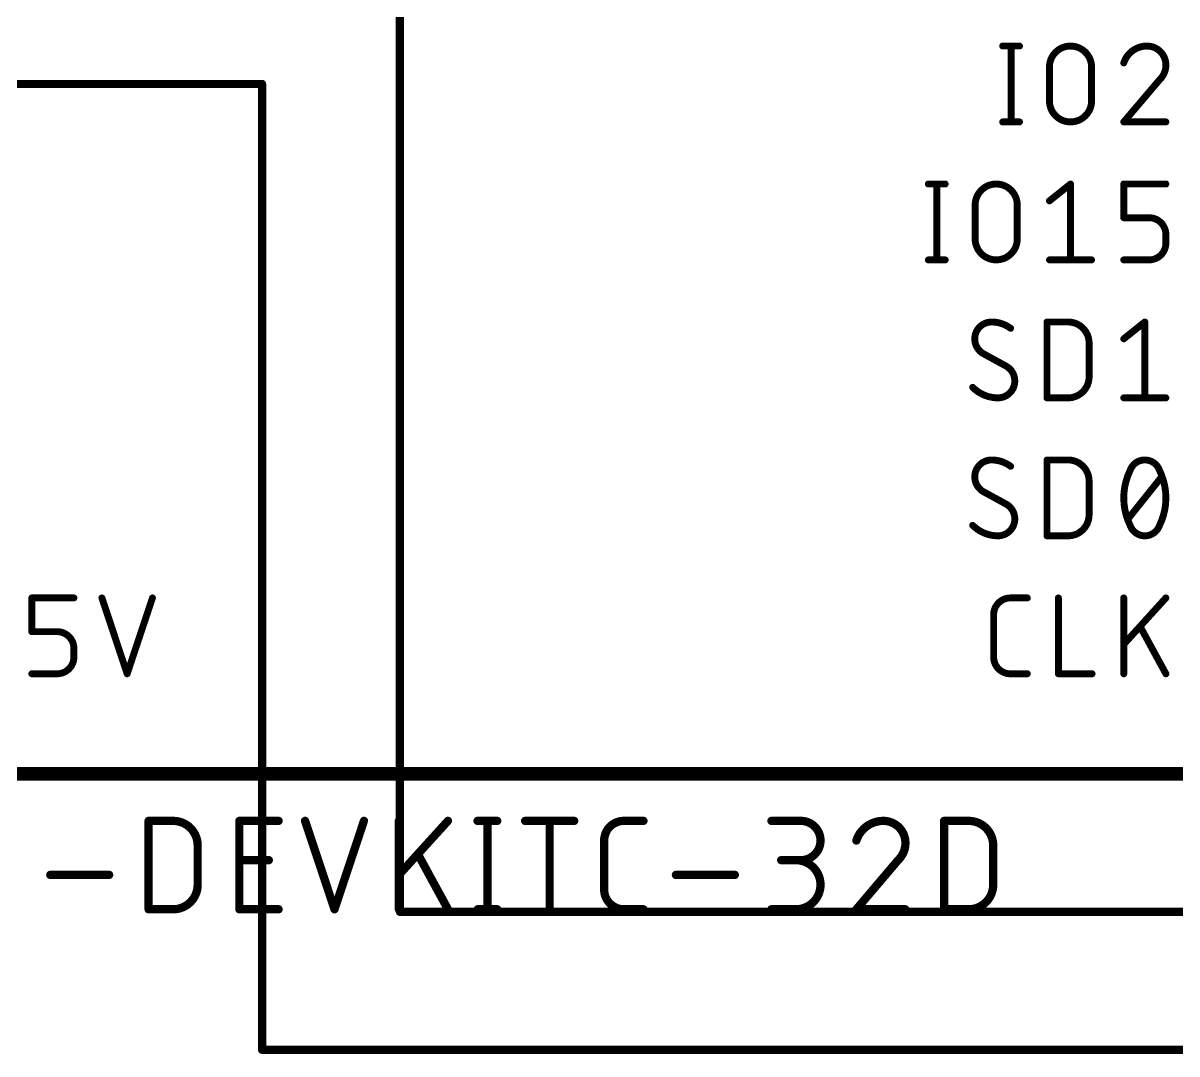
# Model space of a CAD drawing. Extents: x 0 to 389, y 0 to 264.
# Drawn here: x 224.2 to 245.45, y 144.7 to 163.68 of the extents above; entities that cross this region are included whole.
import ezdxf

# ---------------------------------------------------------------- set-up
doc = ezdxf.new("R2010")
doc.units = 0
for name, color, linetype in [('91', 122, 'CONTINUOUS'), ('94', 12, 'CONTINUOUS'), ('95', 251, 'CONTINUOUS'), ('96', 251, 'CONTINUOUS')]:
    doc.layers.add(name, color=color, linetype=linetype)

msp = doc.modelspace()

# ---------------------------------------------------------------- linework, layer by layer
at = {"layer": '91', "const_width": 0.1524}
for points in [[(231.14, 147.32), (231.14, 177.8)], [(228.6, 162.56), (212.09, 162.56)], [(228.6, 144.78), (228.6, 162.56)], [(314.96, 147.32), (231.14, 147.32)], [(317.5, 144.78), (228.6, 144.78)]]:
    msp.add_lwpolyline(points, dxfattribs=at)
at = {"layer": '91', "const_width": 0.0762}
for points in [[(228.6381, 162.56, 1), (228.5619, 162.56)], [(228.6, 162.5219, 1), (228.6, 162.5981)], [(231.14, 147.3581, 1), (231.14, 147.2819)], [(231.1019, 147.32, 1), (231.1781, 147.32)], [(228.6, 144.8181, 1), (228.6, 144.7419)], [(228.5619, 144.78, 1), (228.6381, 144.78)]]:
    msp.add_lwpolyline(points, format="xyb", dxfattribs=at)
at = {"layer": '94', "const_width": 0.254}
msp.add_lwpolyline([(247.65, 149.86), (217.17, 149.86)], dxfattribs=at)
at = {"layer": '95', "const_width": 0.127}
for points in [[(242.2425, 163.2585), (242.5529, 163.2585)], [(242.3977, 163.2585), (242.3977, 161.8615)], [(243.1047, 162.2496), (243.1047, 162.8704)], [(243.8808, 162.8704), (243.8808, 162.2496)], [(245.1333, 162.6376), (244.4736, 161.8615)], [(242.2425, 161.8615), (242.5529, 161.8615)], [(244.4736, 161.8615), (245.2497, 161.8615)], [(240.8736, 160.7185), (241.1841, 160.7185)], [(241.0289, 160.7185), (241.0289, 159.3215)], [(243.1047, 160.4081), (243.4928, 160.7185)], [(243.4928, 160.7185), (243.4928, 159.3215)], [(244.4736, 160.0976), (244.4736, 160.7185)], [(244.4736, 160.7185), (245.2497, 160.7185)], [(241.7359, 159.7096), (241.7359, 160.3304)], [(242.512, 160.3304), (242.512, 159.7096)], [(244.9393, 160.0976), (244.4736, 160.0976)], [(245.2497, 159.6319), (245.2497, 159.7872)], [(240.8736, 159.3215), (241.1841, 159.3215)], [(243.1047, 159.3215), (243.8808, 159.3215)], [(244.4736, 159.3215), (244.9393, 159.3215)], [(243.0591, 156.7815), (243.0591, 158.1785)], [(243.0591, 158.1785), (243.4472, 158.1785)], [(244.4736, 157.8681), (244.8616, 158.1785)], [(244.8616, 158.1785), (244.8616, 156.7815)], [(243.8352, 157.7904), (243.8352, 157.1696)], [(242.3111, 157.3636), (241.8843, 157.5964)], [(243.4472, 156.7815), (243.0591, 156.7815)], [(244.4736, 156.7815), (245.2497, 156.7815)], [(243.0591, 154.2415), (243.0591, 155.6385)], [(243.0591, 155.6385), (243.4472, 155.6385)], [(244.5512, 154.5519), (245.1721, 155.3281)], [(243.8352, 155.2504), (243.8352, 154.6296)], [(242.3111, 154.8236), (241.8843, 155.0564)], [(243.4472, 154.2415), (243.0591, 154.2415)], [(224.3585, 152.4776), (224.3585, 153.0985)], [(224.3585, 153.0985), (225.1346, 153.0985)], [(225.6498, 153.0985), (226.1154, 151.7015)], [(226.1154, 151.7015), (226.5811, 153.0985)], [(242.3869, 153.0985), (242.6973, 153.0985)], [(243.2695, 153.0985), (243.2695, 151.7015)], [(244.4736, 151.7015), (244.4736, 153.0985)], [(245.2497, 153.0985), (244.4736, 152.2448)], [(242.0764, 152.0119), (242.0764, 152.7881)], [(245.2497, 151.7015), (244.784, 152.5552)], [(224.8242, 152.4776), (224.3585, 152.4776)], [(225.1346, 152.0119), (225.1346, 152.1672)], [(224.3585, 151.7015), (224.8242, 151.7015)], [(242.6973, 151.7015), (242.3869, 151.7015)], [(243.2695, 151.7015), (243.8904, 151.7015)]]:
    msp.add_lwpolyline(points, dxfattribs=at)
at = {"layer": '95'}
for points, const_width in [([(242.2425, 163.2902, 1), (242.2425, 163.2268)], 0.0635), ([(242.4295, 163.2585, 1), (242.366, 163.2585)], 0.0635), ([(242.5529, 163.2268, 1), (242.5529, 163.2902)], 0.0635), ([(243.8808, 162.8704, 1), (243.1047, 162.8704)], 0.127), ([(244.9005, 163.2585, 0.3252), (244.4736, 162.9481)], 0.127), ([(245.2497, 162.9093, 0.4142), (244.9005, 163.2585)], 0.127), ([(244.9005, 163.2902, 1), (244.9005, 163.2268)], 0.0635), ([(244.9005, 163.2268, 1), (244.9004, 163.2902)], 0.0635), ([(243.1365, 162.8704, 1), (243.073, 162.8704)], 0.0635), ([(243.073, 162.8704, 1), (243.1365, 162.8704)], 0.0635), ([(243.9126, 162.8704, 1), (243.8491, 162.8704)], 0.0635), ([(243.8491, 162.8704, 1), (243.9126, 162.8704)], 0.0635), ([(244.4434, 162.9578, 1), (244.5038, 162.9383)], 0.0635), ([(245.1333, 162.6376, 0.2053), (245.2497, 162.9093)], 0.127), ([(245.2814, 162.9092, 1), (245.218, 162.9093)], 0.0635), ([(245.218, 162.9093, 1), (245.2815, 162.9093)], 0.0635), ([(245.1114, 162.6606, 1), (245.1552, 162.6146)], 0.0635), ([(245.1575, 162.617, 1), (245.1091, 162.6582)], 0.0635), ([(243.1047, 162.2496, 1), (243.8808, 162.2496)], 0.127), ([(243.1365, 162.2496, 1), (243.073, 162.2496)], 0.0635), ([(243.073, 162.2496, 1), (243.1365, 162.2496)], 0.0635), ([(243.9126, 162.2496, 1), (243.8491, 162.2496)], 0.0635), ([(243.8491, 162.2496, 1), (243.9126, 162.2496)], 0.0635), ([(242.2425, 161.8932, 1), (242.2425, 161.8298)], 0.0635), ([(242.366, 161.8615, 1), (242.4295, 161.8615)], 0.0635), ([(242.5529, 161.8298, 1), (242.5529, 161.8932)], 0.0635), ([(244.4494, 161.8821, 1), (244.4978, 161.8409)], 0.0635), ([(244.4736, 161.8932, 1), (244.4736, 161.8298)], 0.0635), ([(245.2497, 161.8298, 1), (245.2497, 161.8932)], 0.0635), ([(240.8736, 160.7502, 1), (240.8736, 160.6868)], 0.0635), ([(241.0606, 160.7185, 1), (240.9971, 160.7185)], 0.0635), ([(241.1841, 160.6868, 1), (241.1841, 160.7502)], 0.0635), ([(242.512, 160.3304, 1), (241.7359, 160.3304)], 0.127), ([(243.5245, 160.7185, 1), (243.461, 160.7185)], 0.0635), ([(243.5126, 160.6937, 1), (243.473, 160.7433)], 0.0635), ([(244.5053, 160.7185, 1), (244.4418, 160.7185)], 0.0635), ([(244.4736, 160.7502, 1), (244.4736, 160.6868)], 0.0635), ([(245.2497, 160.6868, 1), (245.2497, 160.7502)], 0.0635), ([(241.7676, 160.3304, 1), (241.7041, 160.3304)], 0.0635), ([(241.7041, 160.3304, 1), (241.7676, 160.3304)], 0.0635), ([(242.5437, 160.3304, 1), (242.4802, 160.3304)], 0.0635), ([(242.4802, 160.3304, 1), (242.5437, 160.3304)], 0.0635), ([(243.0849, 160.4328, 1), (243.1246, 160.3833)], 0.0635), ([(244.4736, 160.1294, 1), (244.4736, 160.0659)], 0.0635), ([(244.4418, 160.0976, 1), (244.5053, 160.0976)], 0.0635), ([(245.2497, 159.7872, 0.4142), (244.9393, 160.0976)], 0.127), ([(244.9393, 160.1294, 1), (244.9393, 160.0659)], 0.0635), ([(244.9393, 160.0659, 1), (244.9393, 160.1294)], 0.0635), ([(245.2815, 159.7872, 1), (245.218, 159.7872)], 0.0635), ([(241.7359, 159.7096, 1), (242.512, 159.7096)], 0.127), ([(241.7676, 159.7096, 1), (241.7041, 159.7096)], 0.0635), ([(241.7041, 159.7096, 1), (241.7676, 159.7096)], 0.0635), ([(242.5437, 159.7096, 1), (242.4802, 159.7096)], 0.0635), ([(242.4802, 159.7096, 1), (242.5437, 159.7096)], 0.0635), ([(244.9393, 159.3215, 0.4142), (245.2497, 159.6319)], 0.127), ([(245.218, 159.7872, 1), (245.2815, 159.7872)], 0.0635), ([(245.2815, 159.6319, 1), (245.218, 159.6319)], 0.0635), ([(245.218, 159.6319, 1), (245.2815, 159.6319)], 0.0635), ([(240.8736, 159.3533, 1), (240.8736, 159.2898)], 0.0635), ([(240.9971, 159.3215, 1), (241.0606, 159.3215)], 0.0635), ([(241.1841, 159.2898, 1), (241.1841, 159.3533)], 0.0635), ([(243.1047, 159.3533, 1), (243.1047, 159.2898)], 0.0635), ([(243.461, 159.3215, 1), (243.5245, 159.3215)], 0.0635), ([(243.8808, 159.2898, 1), (243.8808, 159.3533)], 0.0635), ([(244.4736, 159.3533, 1), (244.4736, 159.2898)], 0.0635), ([(244.9393, 159.3533, 1), (244.9393, 159.2898)], 0.0635), ([(244.9393, 159.2898, 1), (244.9393, 159.3533)], 0.0635), ([(242.0395, 158.1785, 0.4142), (241.7291, 157.8681)], 0.127), ([(242.3888, 158.0621, 0.1623), (242.0395, 158.1785)], 0.127), ([(242.0395, 158.2102, 1), (242.0395, 158.1468)], 0.0635), ([(242.0395, 158.1467, 1), (242.0395, 158.2102)], 0.0635), ([(243.0591, 158.2103, 1), (243.0591, 158.1468)], 0.0635), ([(243.0909, 158.1785, 1), (243.0274, 158.1785)], 0.0635), ([(243.8352, 157.7904, 0.4142), (243.4472, 158.1785)], 0.127), ([(243.4472, 158.2103, 1), (243.4472, 158.1468)], 0.0635), ([(243.4472, 158.1468, 1), (243.4472, 158.2103)], 0.0635), ([(244.8934, 158.1785, 1), (244.8299, 158.1785)], 0.0635), ([(244.8815, 158.1537, 1), (244.8418, 158.2033)], 0.0635), ([(241.7291, 157.8681, 0.2656), (241.8843, 157.5964)], 0.127), ([(241.7608, 157.8681, 1), (241.6973, 157.8681)], 0.0635), ([(242.3697, 158.0367, 1), (242.4078, 158.0875)], 0.0635), ([(241.6973, 157.8681, 1), (241.7608, 157.8681)], 0.0635), ([(243.867, 157.7904, 1), (243.8035, 157.7904)], 0.0635), ([(243.8035, 157.7904, 1), (243.867, 157.7904)], 0.0635), ([(244.4538, 157.8928, 1), (244.4934, 157.8433)], 0.0635), ([(241.8995, 157.6243, 1), (241.8691, 157.5685)], 0.0635), ([(241.8682, 157.5691, 1), (241.9004, 157.6238)], 0.0635), ([(242.4664, 157.0919, 0.2656), (242.3111, 157.3636)], 0.127), ([(242.3273, 157.3909, 1), (242.295, 157.3362)], 0.0635), ([(242.2959, 157.3357, 1), (242.3263, 157.3915)], 0.0635), ([(242.1559, 156.7815, 0.4142), (242.4664, 157.0919)], 0.127), ([(242.4981, 157.0919, 1), (242.4346, 157.0919)], 0.0635), ([(242.4346, 157.0919, 1), (242.4981, 157.0919)], 0.0635), ([(243.4472, 156.7815, 0.4142), (243.8352, 157.1696)], 0.127), ([(243.867, 157.1696, 1), (243.8035, 157.1696)], 0.0635), ([(243.8035, 157.1696, 1), (243.867, 157.1696)], 0.0635), ([(241.6903, 156.9755, 0.2), (242.1559, 156.7815)], 0.127), ([(241.7128, 156.9979, 1), (241.6677, 156.9532)], 0.0635), ([(242.1559, 156.8132, 1), (242.1559, 156.7498)], 0.0635), ([(242.1559, 156.7498, 1), (242.1559, 156.8132)], 0.0635), ([(243.0591, 156.8132, 1), (243.0591, 156.7498)], 0.0635), ([(243.0274, 156.7815, 1), (243.0909, 156.7815)], 0.0635), ([(243.4472, 156.8132, 1), (243.4472, 156.7498)], 0.0635), ([(243.4472, 156.7498, 1), (243.4472, 156.8132)], 0.0635), ([(244.4736, 156.8132, 1), (244.4736, 156.7498)], 0.0635), ([(244.8299, 156.7815, 1), (244.8934, 156.7815)], 0.0635), ([(245.2497, 156.7498, 1), (245.2497, 156.8132)], 0.0635), ([(242.0395, 155.6385, 0.4142), (241.7291, 155.3281)], 0.127), ([(242.3888, 155.5221, 0.1623), (242.0395, 155.6385)], 0.127), ([(242.0395, 155.6702, 1), (242.0395, 155.6068)], 0.0635), ([(242.0395, 155.6067, 1), (242.0395, 155.6702)], 0.0635), ([(243.0909, 155.6385, 1), (243.0274, 155.6385)], 0.0635), ([(243.0591, 155.6702, 1), (243.0591, 155.6068)], 0.0635), ([(243.8352, 155.2504, 0.4142), (243.4472, 155.6385)], 0.127), ([(243.4472, 155.6702, 1), (243.4472, 155.6068)], 0.0635), ([(243.4472, 155.6068, 1), (243.4472, 155.6702)], 0.0635), ([(244.8616, 155.6385, 0.3205), (244.59, 155.4445)], 0.127), ([(245.1333, 155.4445, 0.3205), (244.8616, 155.6385)], 0.127), ([(244.8616, 155.6702, 1), (244.8616, 155.6068)], 0.0635), ([(244.8616, 155.6068, 1), (244.8616, 155.6702)], 0.0635), ([(241.7291, 155.3281, 0.2656), (241.8843, 155.0564)], 0.127), ([(241.7608, 155.3281, 1), (241.6973, 155.3281)], 0.0635), ([(242.3697, 155.4967, 1), (242.4078, 155.5475)], 0.0635), ([(244.59, 155.4445, 0.1139), (244.4736, 154.94)], 0.127), ([(244.56, 155.4548, 1), (244.62, 155.4342)], 0.0635), ([(244.6185, 155.4306, 1), (244.5615, 155.4584)], 0.0635), ([(245.1618, 155.4584, 1), (245.1047, 155.4306)], 0.0635), ([(245.2497, 154.94, 0.1139), (245.1333, 155.4445)], 0.127), ([(245.1033, 155.4342, 1), (245.1633, 155.4548)], 0.0635), ([(245.1969, 155.3082, 1), (245.1473, 155.3479)], 0.0635), ([(241.6973, 155.3281, 1), (241.7608, 155.3281)], 0.0635), ([(243.867, 155.2504, 1), (243.8035, 155.2504)], 0.0635), ([(243.8035, 155.2504, 1), (243.867, 155.2504)], 0.0635), ([(241.8995, 155.0843, 1), (241.8691, 155.0285)], 0.0635), ([(241.8682, 155.0291, 1), (241.9004, 155.0838)], 0.0635), ([(244.4736, 154.94, 0.1139), (244.59, 154.4355)], 0.127), ([(244.5053, 154.94, 1), (244.4418, 154.94)], 0.0635), ([(244.4418, 154.94, 1), (244.5053, 154.94)], 0.0635), ([(245.1333, 154.4355, 0.1139), (245.2497, 154.94)], 0.127), ([(245.2815, 154.94, 1), (245.218, 154.94)], 0.0635), ([(245.218, 154.94, 1), (245.2815, 154.94)], 0.0635), ([(242.4664, 154.5519, 0.2656), (242.3111, 154.8236)], 0.127), ([(242.3273, 154.8509, 1), (242.295, 154.7962)], 0.0635), ([(242.2959, 154.7957, 1), (242.3263, 154.8515)], 0.0635), ([(242.1559, 154.2415, 0.4142), (242.4664, 154.5519)], 0.127), ([(242.4981, 154.5519, 1), (242.4346, 154.5519)], 0.0635), ([(242.4346, 154.5519, 1), (242.4981, 154.5519)], 0.0635), ([(243.4472, 154.2415, 0.4142), (243.8352, 154.6296)], 0.127), ([(243.867, 154.6296, 1), (243.8035, 154.6296)], 0.0635), ([(243.8035, 154.6296, 1), (243.867, 154.6296)], 0.0635), ([(244.5264, 154.5718, 1), (244.576, 154.5321)], 0.0635), ([(241.6903, 154.4355, 0.2), (242.1559, 154.2415)], 0.127), ([(241.7128, 154.4579, 1), (241.6677, 154.4132)], 0.0635), ([(244.59, 154.4355, 0.3205), (244.8616, 154.2415)], 0.127), ([(244.62, 154.4458, 1), (244.56, 154.4252)], 0.0635), ([(244.5615, 154.4216, 1), (244.6185, 154.4494)], 0.0635), ([(244.8616, 154.2415, 0.3205), (245.1333, 154.4355)], 0.127), ([(245.1047, 154.4494, 1), (245.1618, 154.4216)], 0.0635), ([(245.1633, 154.4252, 1), (245.1033, 154.4458)], 0.0635), ([(242.1559, 154.2732, 1), (242.1559, 154.2098)], 0.0635), ([(242.1559, 154.2098, 1), (242.1559, 154.2732)], 0.0635), ([(243.0591, 154.2732, 1), (243.0591, 154.2098)], 0.0635), ([(243.0274, 154.2415, 1), (243.0909, 154.2415)], 0.0635), ([(243.4472, 154.2732, 1), (243.4472, 154.2098)], 0.0635), ([(243.4472, 154.2098, 1), (243.4472, 154.2732)], 0.0635), ([(244.8616, 154.2732, 1), (244.8616, 154.2098)], 0.0635), ([(244.8616, 154.2098, 1), (244.8616, 154.2732)], 0.0635), ([(224.3903, 153.0985, 1), (224.3268, 153.0985)], 0.0635), ([(224.3585, 153.1302, 1), (224.3585, 153.0668)], 0.0635), ([(225.1346, 153.0668, 1), (225.1346, 153.1302)], 0.0635), ([(225.6799, 153.1085, 1), (225.6197, 153.0885)], 0.0635), ([(226.6112, 153.0885, 1), (226.551, 153.1085)], 0.0635), ([(242.3869, 153.0985, 0.4142), (242.0764, 152.7881)], 0.127), ([(242.3869, 153.1302, 1), (242.3869, 153.0668)], 0.0635), ([(242.3869, 153.0668, 1), (242.3869, 153.1302)], 0.0635), ([(242.6973, 153.0668, 1), (242.6973, 153.1302)], 0.0635), ([(243.3013, 153.0985, 1), (243.2378, 153.0985)], 0.0635), ([(244.5053, 153.0985, 1), (244.4418, 153.0985)], 0.0635), ([(245.2732, 153.0771, 1), (245.2262, 153.1199)], 0.0635), ([(242.1082, 152.7881, 1), (242.0447, 152.7881)], 0.0635), ([(242.0447, 152.7881, 1), (242.1082, 152.7881)], 0.0635), ([(244.8119, 152.5704, 1), (244.7562, 152.54)], 0.0635), ([(224.3585, 152.5094, 1), (224.3585, 152.4459)], 0.0635), ([(224.3268, 152.4776, 1), (224.3903, 152.4776)], 0.0635), ([(225.1346, 152.1672, 0.4142), (224.8242, 152.4776)], 0.127), ([(224.8242, 152.5094, 1), (224.8242, 152.4459)], 0.0635), ([(224.8242, 152.4459, 1), (224.8242, 152.5094)], 0.0635), ([(225.1664, 152.1672, 1), (225.1029, 152.1672)], 0.0635), ([(225.1029, 152.1672, 1), (225.1664, 152.1672)], 0.0635), ([(244.4501, 152.2661, 1), (244.4971, 152.2234)], 0.0635), ([(224.8242, 151.7015, 0.4142), (225.1346, 152.0119)], 0.127), ([(225.1664, 152.0119, 1), (225.1029, 152.0119)], 0.0635), ([(225.1029, 152.0119, 1), (225.1664, 152.0119)], 0.0635), ([(242.0764, 152.0119, 0.4142), (242.3869, 151.7015)], 0.127), ([(242.1082, 152.0119, 1), (242.0447, 152.0119)], 0.0635), ([(242.0447, 152.0119, 1), (242.1082, 152.0119)], 0.0635), ([(224.3585, 151.7332, 1), (224.3585, 151.6698)], 0.0635), ([(224.8242, 151.7332, 1), (224.8242, 151.6698)], 0.0635), ([(224.8242, 151.6698, 1), (224.8242, 151.7332)], 0.0635), ([(242.3869, 151.7332, 1), (242.3869, 151.6698)], 0.0635), ([(242.3869, 151.6698, 1), (242.3869, 151.7332)], 0.0635), ([(242.6973, 151.6698, 1), (242.6973, 151.7332)], 0.0635), ([(243.2695, 151.7332, 1), (243.2695, 151.6698)], 0.0635), ([(243.8904, 151.6698, 1), (243.8904, 151.7332)], 0.0635), ([(226.0853, 151.7115, 1), (226.1456, 151.6915)], 0.0635), ([(226.0853, 151.6915, 1), (226.1456, 151.7115)], 0.0635), ([(243.2378, 151.7015, 1), (243.3013, 151.7015)], 0.0635), ([(244.4418, 151.7015, 1), (244.5053, 151.7015)], 0.0635), ([(245.2218, 151.6863, 1), (245.2776, 151.7167)], 0.0635)]:
    msp.add_lwpolyline(points, format="xyb", dxfattribs=dict(at, const_width=const_width))
at = {"layer": '96', "const_width": 0.1524}
for points in [[(226.5099, 147.3664), (226.5099, 148.9939)], [(226.5099, 148.9939), (226.962, 148.9939)], [(228.1817, 147.3664), (228.1817, 148.9939)], [(228.1817, 148.9939), (228.905, 148.9939)], [(229.3921, 148.9939), (229.9346, 147.3664)], [(229.9346, 147.3664), (230.4771, 148.9939)], [(231.1203, 147.3664), (231.1203, 148.9939)], [(232.0245, 148.9939), (231.1203, 147.9993)], [(232.57, 148.9939), (232.9316, 148.9939)], [(232.7508, 148.9939), (232.7508, 147.3664)], [(233.446, 148.9939), (234.3502, 148.9939)], [(233.8981, 147.3664), (233.8981, 148.9939)], [(235.264, 148.9939), (235.6257, 148.9939)], [(237.9832, 148.9939), (238.5257, 148.9939)], [(241.1645, 147.3664), (241.1645, 148.9939)], [(241.1645, 148.9939), (241.6165, 148.9939)], [(227.4141, 148.5418), (227.4141, 147.8185)], [(234.9023, 147.7281), (234.9023, 148.6322)], [(242.0686, 148.5418), (242.0686, 147.8185)], [(232.0245, 147.3664), (231.482, 148.361)], [(228.1817, 148.2706), (228.7242, 148.2706)], [(238.5257, 148.2706), (238.164, 148.2706)], [(240.3163, 148.2706), (239.5478, 147.3664)], [(224.6985, 147.9993), (225.7835, 147.9993)], [(236.2239, 147.9993), (237.3089, 147.9993)], [(226.962, 147.3664), (226.5099, 147.3664)], [(228.905, 147.3664), (228.1817, 147.3664)], [(232.57, 147.3664), (232.9316, 147.3664)], [(235.6257, 147.3664), (235.264, 147.3664)], [(237.9832, 147.3664), (238.4353, 147.3664)], [(239.5478, 147.3664), (240.4519, 147.3664)], [(241.6165, 147.3664), (241.1645, 147.3664)]]:
    msp.add_lwpolyline(points, dxfattribs=at)
at = {"layer": '96'}
for points, const_width in [([(226.548, 148.9939, 1), (226.4718, 148.9939)], 0.0762), ([(226.5099, 149.032, 1), (226.5099, 148.9558)], 0.0762), ([(227.4141, 148.5418, 0.4142), (226.962, 148.9939)], 0.1524), ([(226.962, 149.032, 1), (226.962, 148.9558)], 0.0762), ([(226.962, 148.9558, 1), (226.962, 149.032)], 0.0762), ([(228.2198, 148.9939, 1), (228.1436, 148.9939)], 0.0762), ([(228.1817, 149.032, 1), (228.1817, 148.9558)], 0.0762), ([(228.905, 148.9558, 1), (228.905, 149.032)], 0.0762), ([(229.4282, 149.0059, 1), (229.356, 148.9819)], 0.0762), ([(230.5132, 148.9819, 1), (230.441, 149.0059)], 0.0762), ([(231.1584, 148.9939, 1), (231.0822, 148.9939)], 0.0762), ([(232.0527, 148.9683, 1), (231.9963, 149.0195)], 0.0762), ([(232.57, 149.032, 1), (232.57, 148.9558)], 0.0762), ([(232.7889, 148.9939, 1), (232.7127, 148.9939)], 0.0762), ([(232.9316, 148.9558, 1), (232.9316, 149.032)], 0.0762), ([(233.446, 149.032, 1), (233.446, 148.9558)], 0.0762), ([(233.9362, 148.9939, 1), (233.86, 148.9939)], 0.0762), ([(234.3502, 148.9558, 1), (234.3502, 149.032)], 0.0762), ([(235.264, 148.9939, 0.4142), (234.9023, 148.6322)], 0.1524), ([(235.264, 149.032, 1), (235.264, 148.9558)], 0.0762), ([(235.264, 148.9558, 1), (235.264, 149.032)], 0.0762), ([(235.6257, 148.9558, 1), (235.6257, 149.032)], 0.0762), ([(237.9832, 149.032, 1), (237.9832, 148.9558)], 0.0762), ([(238.5257, 148.2706, 1), (238.5257, 148.9939)], 0.1524), ([(238.5257, 149.032, 1), (238.5257, 148.9558)], 0.0762), ([(238.5257, 148.9558, 1), (238.5257, 149.032)], 0.0762), ([(240.0451, 148.9939, 0.3252), (239.5478, 148.6322)], 0.1524), ([(240.4519, 148.587, 0.4142), (240.0451, 148.9939)], 0.1524), ([(240.0451, 149.032, 1), (240.0451, 148.9558)], 0.0762), ([(240.045, 148.9558, 1), (240.0451, 149.032)], 0.0762), ([(241.2026, 148.9939, 1), (241.1264, 148.9939)], 0.0762), ([(241.1645, 149.032, 1), (241.1645, 148.9558)], 0.0762), ([(242.0686, 148.5418, 0.4142), (241.6165, 148.9939)], 0.1524), ([(241.6165, 149.032, 1), (241.6165, 148.9558)], 0.0762), ([(241.6165, 148.9558, 1), (241.6165, 149.032)], 0.0762), ([(227.4522, 148.5418, 1), (227.376, 148.5418)], 0.0762), ([(227.376, 148.5418, 1), (227.4522, 148.5418)], 0.0762), ([(234.9404, 148.6322, 1), (234.8642, 148.6322)], 0.0762), ([(234.8642, 148.6322, 1), (234.9404, 148.6322)], 0.0762), ([(239.5115, 148.644, 1), (239.584, 148.6205)], 0.0762), ([(240.3163, 148.2706, 0.2053), (240.4519, 148.587)], 0.1524), ([(240.49, 148.587, 1), (240.4138, 148.587)], 0.0762), ([(240.4138, 148.587, 1), (240.49, 148.587)], 0.0762), ([(242.1067, 148.5418, 1), (242.0305, 148.5418)], 0.0762), ([(242.0305, 148.5418, 1), (242.1067, 148.5418)], 0.0762), ([(231.5154, 148.3792, 1), (231.4485, 148.3427)], 0.0762), ([(228.1817, 148.3087, 1), (228.1817, 148.2325)], 0.0762), ([(228.7242, 148.2325, 1), (228.7242, 148.3087)], 0.0762), ([(238.164, 148.3087, 1), (238.164, 148.2325)], 0.0762), ([(238.4353, 147.3664, 1), (238.4353, 148.2706)], 0.1524), ([(238.4353, 148.3087, 1), (238.4353, 148.2325)], 0.0762), ([(238.5257, 148.3087, 1), (238.5257, 148.2325)], 0.0762), ([(238.5257, 148.2325, 1), (238.5257, 148.3087)], 0.0762), ([(240.29, 148.2982, 1), (240.3426, 148.243)], 0.0762), ([(240.3453, 148.2459, 1), (240.2873, 148.2952)], 0.0762), ([(224.6985, 148.0374, 1), (224.6985, 147.9612)], 0.0762), ([(225.7835, 147.9612, 1), (225.7835, 148.0374)], 0.0762), ([(231.0921, 148.0249, 1), (231.1485, 147.9737)], 0.0762), ([(236.2239, 148.0374, 1), (236.2239, 147.9612)], 0.0762), ([(237.3089, 147.9612, 1), (237.3089, 148.0374)], 0.0762), ([(226.962, 147.3664, 0.4142), (227.4141, 147.8185)], 0.1524), ([(227.4522, 147.8185, 1), (227.376, 147.8185)], 0.0762), ([(227.376, 147.8185, 1), (227.4522, 147.8185)], 0.0762), ([(234.9023, 147.7281, 0.4142), (235.264, 147.3664)], 0.1524), ([(234.9404, 147.7281, 1), (234.8642, 147.7281)], 0.0762), ([(234.8642, 147.7281, 1), (234.9404, 147.7281)], 0.0762), ([(241.6165, 147.3664, 0.4142), (242.0686, 147.8185)], 0.1524), ([(242.1067, 147.8185, 1), (242.0305, 147.8185)], 0.0762), ([(242.0305, 147.8185, 1), (242.1067, 147.8185)], 0.0762), ([(226.5099, 147.4045, 1), (226.5099, 147.3283)], 0.0762), ([(226.4718, 147.3664, 1), (226.548, 147.3664)], 0.0762), ([(226.962, 147.4045, 1), (226.962, 147.3283)], 0.0762), ([(226.962, 147.3283, 1), (226.962, 147.4045)], 0.0762), ([(228.1817, 147.4045, 1), (228.1817, 147.3283)], 0.0762), ([(228.1436, 147.3664, 1), (228.2198, 147.3664)], 0.0762), ([(228.905, 147.3283, 1), (228.905, 147.4045)], 0.0762), ([(229.8985, 147.3784, 1), (229.9707, 147.3544)], 0.0762), ([(229.8985, 147.3544, 1), (229.9707, 147.3784)], 0.0762), ([(231.0822, 147.3664, 1), (231.1584, 147.3664)], 0.0762), ([(231.991, 147.3482, 1), (232.0579, 147.3846)], 0.0762), ([(232.57, 147.4045, 1), (232.57, 147.3283)], 0.0762), ([(232.7127, 147.3664, 1), (232.7889, 147.3664)], 0.0762), ([(232.9316, 147.3283, 1), (232.9316, 147.4045)], 0.0762), ([(233.86, 147.3664, 1), (233.9362, 147.3664)], 0.0762), ([(235.264, 147.4045, 1), (235.264, 147.3283)], 0.0762), ([(235.264, 147.3283, 1), (235.264, 147.4045)], 0.0762), ([(235.6257, 147.3283, 1), (235.6257, 147.4045)], 0.0762), ([(237.9832, 147.4045, 1), (237.9832, 147.3283)], 0.0762), ([(238.4353, 147.4045, 1), (238.4353, 147.3283)], 0.0762), ([(238.4353, 147.3283, 1), (238.4353, 147.4045)], 0.0762), ([(239.5187, 147.3911, 1), (239.5768, 147.3417)], 0.0762), ([(239.5478, 147.4045, 1), (239.5478, 147.3283)], 0.0762), ([(240.4519, 147.3283, 1), (240.4519, 147.4045)], 0.0762), ([(241.1645, 147.4045, 1), (241.1645, 147.3283)], 0.0762), ([(241.1264, 147.3664, 1), (241.2026, 147.3664)], 0.0762), ([(241.6165, 147.4045, 1), (241.6165, 147.3283)], 0.0762), ([(241.6165, 147.3283, 1), (241.6165, 147.4045)], 0.0762)]:
    msp.add_lwpolyline(points, format="xyb", dxfattribs=dict(at, const_width=const_width))

doc.saveas('drawing.dxf')
